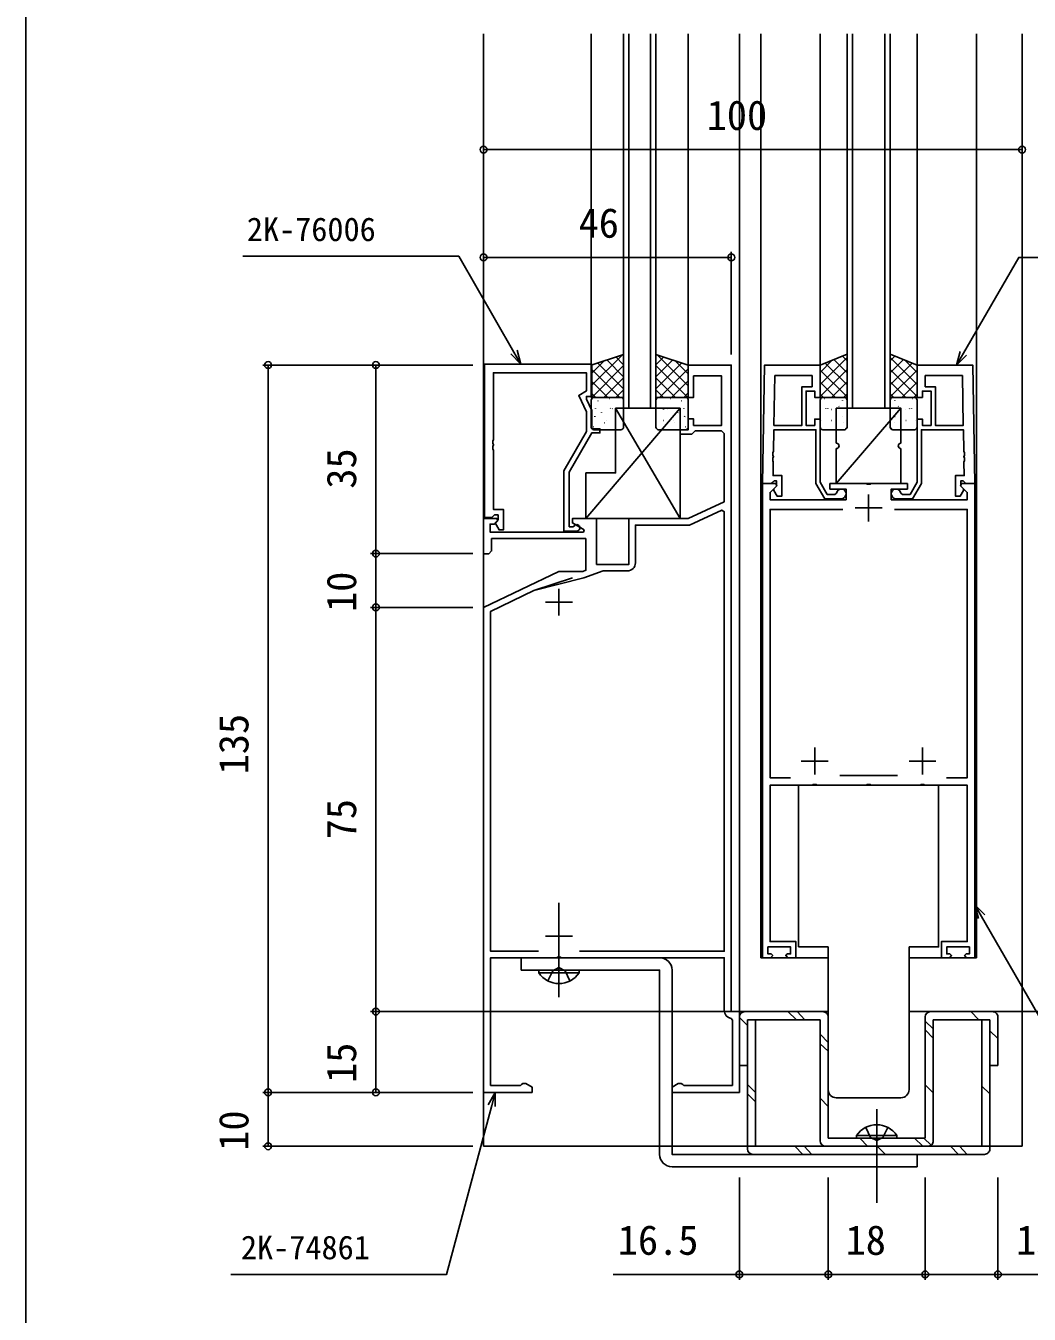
# Model space of a CAD drawing. Units: millimetres, scale not verified. Extents: x -437 to 438, y -681 to 679.
# Drawn here: x -436.7 to -250.4, y -131 to 108.2 of the extents above; entities that cross this region are included whole.
import ezdxf
from ezdxf.enums import TextEntityAlignment as Align

# ---------------------------------------------------------------- set-up
doc = ezdxf.new("R2010")
doc.units = ezdxf.units.MM
doc.header["$LTSCALE"] = 4
for name, color, linetype in [('0-2_YKK_11', 7, 'Continuous'), ('0-3_YKK_12', 2, 'Continuous'), ('0-4_YKK_13', 4, 'Continuous'), ('0-6_YKK_D', 6, 'Continuous'), ('0-7_YKK_ZWAK', 7, 'Continuous')]:
    doc.layers.add(name, color=color, linetype=linetype)
doc.styles.add('ＭＳ ゴシック', font='')
doc.styles.get('ＭＳ ゴシック').set_extended_font_data('MS Gothic')

msp = doc.modelspace()

# ---------------------------------------------------------------- linework, layer by layer
at = {"layer": '0-2_YKK_11'}
for p, q in [((-280.2, 21.162), (-280.2, 16.162)), ((-282.7, 18.662), (-277.7, 18.662)), ((-337.7, 3.662), (-337.7, -1.338)), ((-340.2, 1.162), (-335.2, 1.162)), ((-290.2, -25.838), (-290.2, -30.838)), ((-270.2, -25.838), (-270.2, -30.838)), ((-292.7, -28.338), (-287.7, -28.338)), ((-272.7, -28.338), (-267.7, -28.338)), ((-274.849, -31.038), (-285.551, -31.038)), ((-337.7, -58.338), (-337.7, -63.338)), ((-340.2, -60.838), (-335.2, -60.838))]:
    msp.add_line(p, q, dxfattribs=at)
for points in [[(-305.7, -74.838), (-305.7, 45.162), (-313.7, 45.162), (-313.7, 39.162), (-312.7, 39.162), (-312.7, 43.162), (-307.5, 43.162), (-307.5, 33.962), (-312.7, 33.962), (-312.7, 35.162), (-313.7, 35.162), (-313.7, 33.162), (-315.2, 33.162), (-315.2, 32.362), (-313, 32.362), (-312.7, 32.662), (-312.4, 32.962), (-307.5, 32.962), (-307, 32.462), (-307, 19.786), (-313.7, 16.662), (-324.7, 16.662), (-324.7, 8.162), (-330.7, 8.162), (-330.7, 16.662), (-335.2, 16.662), (-335.2, 15.862), (-333.035, 14.612), (-333.156, 14.162), (-350.5, 14.162), (-350.5, 15.662), (-349.676, 15.662), (-349.064, 16.274), (-349.224, 16.662), (-351.7, 16.662), (-351.7, 10.162), (-350.7, 10.162), (-350.2, 10.662), (-350.2, 12.962), (-332.7, 12.962)], [(-351.5, 45.362), (-351.5, 16.862), (-350.17, 16.862), (-349.87, 17.162), (-349.67, 17.362), (-349, 17.362), (-349, 16.436), (-349.574, 15.862), (-348.823, 14.562), (-348, 14.562), (-348, 18.362), (-349.87, 18.362), (-349.87, 29.404), (-349.99, 29.587), (-349.99, 30.137), (-349.87, 30.32), (-349.87, 30.404), (-349.99, 30.587), (-349.99, 31.137), (-349.87, 31.32), (-349.87, 43.732), (-332.6, 43.732), (-332.6, 40.362), (-334.02, 39.542), (-332.6, 36.496), (-332.6, 32.83), (-336.8, 25.555), (-336.8, 14.362), (-334.4, 14.362)], [(-334.899, 15.295), (-335.148, 15.162), (-335.8, 15.162), (-335.8, 25.287), (-331.6, 32.562), (-330.1, 32.562), (-330.1, 33.362), (-331.6, 33.362), (-331.6, 36.717), (-332.6, 38.862), (-332.6, 39.362), (-331.6, 39.362), (-331.6, 45.362), (-351.5, 45.362)], [(-299.9, 23.157), (-299.516, 45.157), (-289.2, 45.157), (-289.2, 39.157), (-290.2, 39.157), (-290.2, 40.357), (-291.8, 40.357), (-291.8, 33.957), (-290.2, 33.957), (-290.2, 35.157), (-289.2, 35.157), (-289.2, 23.409), (-287.9, 21.157), (-286.484, 21.157), (-286.188, 21.407)], [(-260.5, 23.157), (-260.884, 45.157), (-271.2, 45.157), (-271.2, 39.157), (-270.2, 39.157), (-270.2, 40.357), (-268.6, 40.357), (-268.6, 33.957), (-270.2, 33.957), (-270.2, 35.157), (-271.2, 35.157), (-271.2, 23.409), (-272.5, 21.157), (-273.917, 21.157), (-274.213, 21.407)], [(-285.3, 20.357), (-288.362, 20.357), (-290, 23.194), (-290, 33.157), (-297.796, 33.157), (-297.866, 29.115), (-297.989, 28.934), (-297.999, 28.384), (-297.882, 28.199), (-297.884, 28.115), (-298.007, 27.934), (-298.016, 27.384), (-297.9, 27.199), (-297.944, 24.657), (-296.3, 24.657), (-296.3, 20.857), (-297.2, 20.857), (-297.8, 21.896), (-297.8, 22.207), (-297.3, 22.707), (-297.3, 23.657), (-297.771, 23.657), (-297.971, 23.457), (-298.271, 23.157), (-299.9, 23.157)], [(-275.1, 20.357), (-272.039, 20.357), (-270.4, 23.194), (-270.4, 33.157), (-262.605, 33.157), (-262.535, 29.115), (-262.412, 28.934), (-262.402, 28.384), (-262.519, 28.199), (-262.517, 28.115), (-262.394, 27.934), (-262.385, 27.384), (-262.501, 27.199), (-262.457, 24.657), (-264.1, 24.657), (-264.1, 20.857), (-263.2, 20.857), (-262.6, 21.896), (-262.6, 22.207), (-263.1, 22.707), (-263.1, 23.657), (-262.63, 23.657), (-262.43, 23.457), (-262.13, 23.157), (-260.5, 23.157)], [(-298.3, -64.138), (-298, -64.438), (-298.4, -64.838), (-299.9, -64.838), (-299.9, 23.162), (-297.424, 23.162), (-297.264, 22.774), (-298.5, 21.538), (-298.5, 20.162), (-284.4, 20.162), (-284.4, 22.162), (-287.4, 22.162), (-287.4, 23.162), (-280.658, 23.162), (-280.475, 23.042), (-279.925, 23.042), (-279.742, 23.162), (-273, 23.162), (-273, 22.162), (-276, 22.162), (-276, 20.162), (-261.9, 20.162), (-261.9, 21.538), (-263.136, 22.774), (-262.976, 23.162), (-260.5, 23.162)], [(-260.5, 23.162), (-260.5, -64.838), (-262, -64.838), (-262.4, -64.438), (-262.1, -64.138), (-261.5, -64.138), (-261.5, -62.838), (-265.7, -62.838), (-265.7, -64.138), (-265.1, -64.138), (-264.8, -64.438), (-265.2, -64.838), (-266.7, -64.838), (-266.7, -61.838), (-261.9, -61.838), (-261.9, -32.838), (-269.742, -32.838), (-269.925, -32.718), (-270.475, -32.718), (-270.658, -32.838), (-279.742, -32.838), (-279.925, -32.718), (-280.475, -32.718), (-280.658, -32.838), (-289.742, -32.838), (-289.925, -32.718), (-290.475, -32.718), (-290.658, -32.838), (-298.5, -32.838), (-298.5, -61.838), (-293.7, -61.838), (-293.7, -64.838), (-295.2, -64.838), (-295.6, -64.438), (-295.3, -64.138), (-294.7, -64.138), (-294.7, -62.838), (-298.9, -62.838), (-298.9, -64.138), (-298.3, -64.138)], [(-333.905, -63.638), (-307, -63.638), (-307, 17.952), (-307.463, 18.246), (-313.434, 15.462), (-323.5, 15.462), (-323.5, 8.462)], [(-294.682, -31.438), (-298.5, -31.438), (-298.5, 18.362), (-284.976, 18.362)], [(-275.424, 18.362), (-261.9, 18.362), (-261.9, -31.438), (-265.718, -31.438)], [(-332.7, 12.962), (-332.7, 7.077), (-333.292, 6.862), (-337.7, 6.862), (-351.7, 0.162), (-351.7, -89.838), (-342.7, -89.838), (-342.7, -88.858), (-343.826, -88.208), (-344.4, -88.208), (-344.682, -88.406), (-344.87, -88.538), (-350.4, -88.538), (-350.4, -64.838), (-338.16, -64.838), (-337.976, -64.718), (-337.426, -64.718), (-337.243, -64.838), (-307, -64.838), (-307, -74.638)], [(-325, 6.962), (-329.509, 6.962), (-333.08, 5.662), (-342.346, 3.308), (-335.162, 5.662)], [(-342.346, 3.308), (-350.4, -0.546), (-350.4, -63.638), (-341.495, -63.638)], [(-305.75, -76.117), (-305.5, -76.413), (-305.5, -88.538), (-314.53, -88.538), (-314.718, -88.406), (-315, -88.208), (-315.574, -88.208), (-316.7, -88.858), (-316.7, -89.838), (-304.2, -89.838), (-304.2, -74.838), (-305.7, -74.838)]]:
    msp.add_lwpolyline(points, dxfattribs=at)
for points in [[(-297.62, 43.227), (-297.782, 33.957), (-292.6, 33.957), (-292.6, 41.157), (-290.7, 41.157), (-290.7, 43.227)], [(-262.781, 43.227), (-262.619, 33.957), (-267.8, 33.957), (-267.8, 41.157), (-269.7, 41.157), (-269.7, 43.227)]]:
    msp.add_lwpolyline(points, close=True, dxfattribs=at)
for centre, radius, start, end in [((-285.3, 21.257), 0.9, 270, 170.40594), ((-275.1, 21.257), 0.9, 9.59406, 270), ((-334.4, 14.962), 0.6, 270.00003, 146.25104), ((-325, 8.462), 1.5, 270.00001, 359.99999), ((-305.5, -74.638), 1.5, 180.00001, 260.40592)]:
    msp.add_arc(centre, radius, start, end, dxfattribs=at)
at = {"layer": '0-3_YKK_12'}
for p, q in [((-351.7, -74.838), (-351.7, 106.657)), ((-331.7, 45.162), (-331.7, 106.657)), ((-325.7, 37.16), (-325.7, 106.657)), ((-324.7, 37.16), (-324.7, 106.657)), ((-320.7, 37.16), (-320.7, 106.657)), ((-319.7, 37.16), (-319.7, 106.657)), ((-313.7, 45.16), (-313.7, 106.657)), ((-304.2, -74.838), (-304.2, 106.657)), ((-300.2, 106.657), (-300.2, -64.838)), ((-289.2, 106.657), (-289.2, 44.957)), ((-284.2, 37.167), (-284.2, 106.657)), ((-283.2, 106.657), (-283.2, 37.167)), ((-277.2, 37.167), (-277.2, 106.657)), ((-276.2, 106.657), (-276.2, 37.167)), ((-271.2, 106.657), (-271.2, 44.971)), ((-260.2, -64.838), (-260.2, 106.657)), ((-251.7, -74.838), (-251.7, 106.657)), ((-319.7, 37.16), (-325.7, 37.16)), ((-276.2, 37.167), (-284.2, 37.167)), ((-300.2, -64.838), (-287.7, -64.838)), ((-272.7, -64.838), (-260.2, -64.838)), ((-356.838, -74.838), (-287.7, -74.838)), ((-351.7, -99.838), (-351.7, -74.838)), ((-272.7, -74.838), (-121.339, -74.838)), ((-251.7, -99.838), (-251.7, -74.838)), ((-351.7, -99.838), (-251.7, -99.838))]:
    msp.add_line(p, q, dxfattribs=at)
at = {"layer": '0-4_YKK_13'}
for p, q in [((-325.92, 47.088), (-331.7, 41.309)), ((-329.288, 45.966), (-331.7, 43.554)), ((-330.515, 45.557), (-325.7, 40.741)), ((-328.832, 46.118), (-325.7, 42.986)), ((-327.148, 46.679), (-325.7, 45.231)), ((-318.252, 46.679), (-319.7, 45.231)), ((-316.568, 46.118), (-319.7, 42.986)), ((-314.885, 45.557), (-319.7, 40.741)), ((-319.48, 47.088), (-313.7, 41.309)), ((-316.112, 45.966), (-313.7, 43.554)), ((-284.2, 46.569), (-289.2, 41.569)), ((-286.945, 46.069), (-289.2, 43.814)), ((-288.254, 45.545), (-284.2, 41.491)), ((-286.65, 46.187), (-284.2, 43.736)), ((-285.047, 46.828), (-284.2, 45.981)), ((-275.353, 46.828), (-276.2, 45.981)), ((-276.2, 46.569), (-271.2, 41.569)), ((-273.75, 46.187), (-276.2, 43.736)), ((-272.146, 45.545), (-276.2, 41.491)), ((-273.455, 46.069), (-271.2, 43.814)), ((-331.7, 44.496), (-326.366, 39.162)), ((-325.7, 45.064), (-331.602, 39.162)), ((-319.7, 45.064), (-313.798, 39.162)), ((-313.7, 44.496), (-319.034, 39.162)), ((-284.2, 44.323), (-289.2, 39.323)), ((-289.2, 44.246), (-284.2, 39.246)), ((-276.2, 44.323), (-271.2, 39.323)), ((-271.2, 44.246), (-276.2, 39.246)), ((-331.7, 42.251), (-328.611, 39.162)), ((-325.7, 42.819), (-329.357, 39.162)), ((-319.7, 42.819), (-316.043, 39.162)), ((-313.7, 42.251), (-316.789, 39.162)), ((-289.2, 42.001), (-286.366, 39.167)), ((-284.2, 42.078), (-287.112, 39.167)), ((-276.2, 42.078), (-273.288, 39.167)), ((-271.2, 42.001), (-274.034, 39.167)), ((-331.7, 40.006), (-330.856, 39.162)), ((-331.7, 33.662), (-331.7, 38.662)), ((-331.2, 39.162), (-326.2, 39.162)), ((-330.465, 38.541), (-330.422, 38.517)), ((-329.073, 39.067), (-329.066, 39.06)), ((-328.389, 38.974), (-328.345, 38.95)), ((-325.7, 40.574), (-327.112, 39.162)), ((-325.7, 38.662), (-325.7, 33.662)), ((-319.7, 40.574), (-318.288, 39.162)), ((-319.7, 38.662), (-319.7, 33.662)), ((-314.2, 39.162), (-319.2, 39.162)), ((-317.011, 38.974), (-317.055, 38.95)), ((-316.327, 39.067), (-316.334, 39.06)), ((-314.935, 38.541), (-314.978, 38.517)), ((-313.7, 40.006), (-314.544, 39.162)), ((-313.7, 33.662), (-313.7, 38.662)), ((-289.2, 39.756), (-288.611, 39.167)), ((-289.2, 33.667), (-289.2, 38.667)), ((-288.7, 39.167), (-284.7, 39.167)), ((-288.389, 38.978), (-288.345, 38.954)), ((-285.078, 38.626), (-285.072, 38.619)), ((-284.2, 39.833), (-284.867, 39.167)), ((-284.2, 38.667), (-284.2, 33.667)), ((-276.2, 39.833), (-275.533, 39.167)), ((-276.2, 38.667), (-276.2, 33.667)), ((-271.7, 39.167), (-275.7, 39.167)), ((-275.322, 38.626), (-275.328, 38.619)), ((-272.011, 38.978), (-272.055, 38.954)), ((-271.2, 39.756), (-271.789, 39.167)), ((-271.2, 33.667), (-271.2, 38.667)), ((-315.2, 37.159), (-332.7, 16.66)), ((-330.892, 37.084), (-330.885, 37.077)), ((-329.822, 36.35), (-329.778, 36.326)), ((-328.174, 37.195), (-328.128, 37.106)), ((-327.798, 37.084), (-327.754, 37.06)), ((-315.2, 16.66), (-327.2, 37.159)), ((-327.131, 36.899), (-327.125, 36.892)), ((-325.721, 37.516), (-325.7, 37.505)), ((-319.679, 37.516), (-319.7, 37.505)), ((-318.269, 36.899), (-318.275, 36.892)), ((-317.602, 37.084), (-317.646, 37.06)), ((-317.226, 37.195), (-317.272, 37.106)), ((-315.578, 36.35), (-315.622, 36.326)), ((-314.508, 37.084), (-314.515, 37.077)), ((-288.174, 37.2), (-288.128, 37.111)), ((-287.798, 37.089), (-287.754, 37.065)), ((-287.131, 36.904), (-287.125, 36.897)), ((-274.2, 37.167), (-286.2, 23.167)), ((-285.721, 37.521), (-285.677, 37.497)), ((-274.679, 37.521), (-274.723, 37.497)), ((-273.269, 36.904), (-273.275, 36.897)), ((-272.602, 37.089), (-272.646, 37.065)), ((-272.226, 37.2), (-272.272, 37.111)), ((-331.256, 33.726), (-331.212, 33.702)), ((-331.064, 35.67), (-331.017, 35.582)), ((-329.231, 34.46), (-329.187, 34.436)), ((-328.917, 34.88), (-328.911, 34.872)), ((-327.155, 34.892), (-327.111, 34.868)), ((-318.245, 34.892), (-318.289, 34.868)), ((-316.483, 34.88), (-316.489, 34.872)), ((-316.169, 34.46), (-316.213, 34.436)), ((-314.336, 35.67), (-314.383, 35.582)), ((-314.144, 33.726), (-314.188, 33.702)), ((-289.2, 34.448), (-289.187, 34.441)), ((-288.917, 34.884), (-288.911, 34.877)), ((-287.155, 34.897), (-287.111, 34.873)), ((-285.13, 35.631), (-285.086, 35.607)), ((-284.923, 34.439), (-284.916, 34.431)), ((-275.477, 34.439), (-275.484, 34.431)), ((-275.27, 35.631), (-275.314, 35.607)), ((-273.245, 34.897), (-273.289, 34.873)), ((-271.483, 34.884), (-271.489, 34.877)), ((-271.2, 34.448), (-271.213, 34.441)), ((-326.2, 33.162), (-331.2, 33.162)), ((-319.2, 33.162), (-314.2, 33.162)), ((-284.7, 33.167), (-288.7, 33.167)), ((-284.487, 33.44), (-284.443, 33.416)), ((-275.913, 33.44), (-275.957, 33.416)), ((-275.7, 33.167), (-271.7, 33.167)), ((-286.2, 29.667), (-286.2, 23.167)), ((-289.7, -32.838), (-267.2, -32.838)), ((-337.701, -72.143), (-337.701, -54.643)), ((-289.7, -62.838), (-293.2, -62.838)), ((-287.7, -62.838), (-289.7, -62.838)), ((-287.7, -89.338), (-287.7, -62.838)), ((-270.7, -62.838), (-272.7, -62.838)), ((-272.7, -62.838), (-272.7, -89.338)), ((-341.451, -67.652), (-341.451, -67.143)), ((-341.451, -67.143), (-333.951, -67.143)), ((-304.2, -75.843), (-304.2, -84.843)), ((-302.7, -77.439), (-304.2, -75.958)), ((-303.2, -74.843), (-288.7, -74.843)), ((-301.2, -76.343), (-302.7, -76.343)), ((-302.7, -76.343), (-302.7, -100.343)), ((-301.2, -76.343), (-301.2, -99.843)), ((-289.2, -76.343), (-301.2, -76.343)), ((-293.618, -76.343), (-295.218, -74.843)), ((-292.035, -76.343), (-293.456, -74.843)), ((-289.2, -76.343), (-289.2, -98.843)), ((-287.7, -75.843), (-287.7, -98.343)), ((-269.7, -75.843), (-269.7, -98.343)), ((-268.7, -74.843), (-257.2, -74.843)), ((-259.2, -76.343), (-268.2, -76.343)), ((-268.2, -76.343), (-268.2, -98.843)), ((-259.724, -76.343), (-261.206, -74.843)), ((-257.7, -76.343), (-257.7, -100.343)), ((-256.2, -75.843), (-256.2, -84.843)), ((-268.2, -78.062), (-269.7, -76.599)), ((-268.2, -79.747), (-269.7, -78.228)), ((-257.7, -78.445), (-256.2, -79.868)), ((-287.7, -80.601), (-289.2, -79.006)), ((-287.7, -82.208), (-289.2, -80.852)), ((-302.7, -84.843), (-304.2, -84.843)), ((-256.2, -84.843), (-257.7, -84.843)), ((-301.2, -89.839), (-302.7, -88.358)), ((-268.2, -89.941), (-269.7, -88.422)), ((-301.2, -91.624), (-302.7, -90.084)), ((-284.2, -90.838), (-286.2, -90.838)), ((-276.2, -90.838), (-284.2, -90.838)), ((-274.2, -90.838), (-276.2, -90.838)), ((-257.7, -90.135), (-259.2, -88.67)), ((-287.7, -92.479), (-289.2, -90.903)), ((-278.7, -110.352), (-278.7, -92.968)), ((-282.45, -97.834), (-276.7, -97.834)), ((-282.45, -98.343), (-282.45, -97.834)), ((-274.95, -97.834), (-280.7, -97.834)), ((-274.95, -98.343), (-274.95, -97.834)), ((-259.2, -99.843), (-301.2, -99.843)), ((-292.421, -101.343), (-293.921, -99.843)), ((-290.753, -101.343), (-292.18, -99.843)), ((-288.2, -99.843), (-269.2, -99.843)), ((-287.7, -98.343), (-269.7, -98.343)), ((-282.45, -98.343), (-276.7, -98.343)), ((-280.392, -99.843), (-281.772, -98.387)), ((-274.95, -98.343), (-280.7, -98.343)), ((-277.096, -101.376), (-278.61, -99.843)), ((-270.121, -99.843), (-271.66, -98.343)), ((-268.619, -99.657), (-269.974, -98.343)), ((-263.544, -101.343), (-265.025, -99.843)), ((-261.877, -101.343), (-263.358, -99.843)), ((-301.7, -101.343), (-258.7, -101.343))]:
    msp.add_line(p, q, dxfattribs=at)
for points in [[(-325.7, 47.162), (-331.7, 45.162), (-331.7, 39.162), (-325.7, 39.162)], [(-319.7, 47.162), (-313.7, 45.162), (-313.7, 39.162), (-319.7, 39.162)], [(-284.2, 47.167), (-289.2, 45.167), (-289.2, 39.167), (-284.2, 39.167)], [(-276.2, 47.167), (-271.2, 45.167), (-271.2, 39.167), (-276.2, 39.167)], [(-327.2, 37.159), (-315.2, 37.159), (-315.2, 16.66), (-332.7, 16.66), (-332.7, 25.16), (-327.2, 25.16)]]:
    msp.add_lwpolyline(points, close=True, dxfattribs=at)
for points in [[(-274.2, 30.667), (-274.2, 37.167), (-286.2, 37.167), (-286.2, 30.667)], [(-286.2, 23.167), (-274.2, 23.167), (-274.2, 29.667)], [(-293.2, -62.838), (-293.2, -32.838), (-289.7, -32.838)], [(-267.2, -32.838), (-267.2, -62.838), (-270.7, -62.838)], [(-319.001, -64.843), (-344.701, -64.843), (-344.701, -67.143)], [(-339.751, -69.152), (-338.846, -67.297), (-337.701, -66.688)], [(-335.651, -69.152), (-336.556, -67.297), (-337.701, -66.688)], [(-344.701, -67.143), (-319.001, -67.143), (-319.001, -101.343)], [(-341.451, -67.652), (-333.951, -67.652), (-333.951, -67.143)], [(-316.701, -103.643), (-271.201, -103.643), (-271.201, -101.343), (-316.701, -101.343), (-316.701, -67.143)], [(-257.7, -76.343), (-259.2, -76.343), (-259.2, -99.843)], [(-280.75, -96.334), (-279.845, -98.189), (-278.7, -98.798)], [(-276.65, -96.334), (-277.555, -98.189), (-278.7, -98.798)]]:
    msp.add_lwpolyline(points, dxfattribs=at)
for centre, radius, start, end in [((-331.2, 38.662), 0.5, 90, 180), ((-326.2, 38.662), 0.5, 0, 90), ((-319.2, 38.662), 0.5, 90, 180), ((-314.2, 38.662), 0.5, 0, 90), ((-288.7, 38.667), 0.5, 90, 180), ((-284.7, 38.667), 0.5, 0, 90), ((-275.7, 38.667), 0.5, 90, 180), ((-271.7, 38.667), 0.5, 0, 90), ((-331.2, 33.662), 0.5, 180, 270), ((-326.2, 33.662), 0.5, 270, 0), ((-319.2, 33.662), 0.5, 180, 270), ((-314.2, 33.662), 0.5, 270, 0), ((-288.7, 33.667), 0.5, 180, 270), ((-284.7, 33.667), 0.5, 270, 0), ((-275.7, 33.667), 0.5, 180, 270), ((-271.7, 33.667), 0.5, 270, 0), ((-286.2, 30.167), 0.5, 270, 90), ((-274.2, 30.167), 0.5, 90, 270), ((-319.001, -67.143), 2.3, 0, 90), ((-337.701, -65.116), 4.527, 214.06671, 325.93329), ((-303.2, -75.843), 1, 90.01399, 180), ((-288.7, -75.843), 1, 0.00087, 90), ((-268.7, -75.843), 1, 90.01399, 180), ((-257.2, -75.843), 1, 0.00087, 90.01399), ((-286.2, -89.338), 1.5, 180, 270), ((-274.2, -89.338), 1.5, 270, 0), ((-278.7, -100.37), 4.527, 34.06671, 145.93329), ((-301.7, -100.343), 1, 180, 269.98601), ((-288.2, -98.843), 1, 180, 269.98601), ((-269.2, -98.843), 1, 270, 0.00087), ((-258.7, -100.343), 1, 270, 0.00087), ((-316.701, -101.343), 2.3, 180, 270)]:
    msp.add_arc(centre, radius, start, end, dxfattribs=at)
at = {"layer": '0-6_YKK_D'}
for p, q in [((-351.7, 87.069), (-351.7, 84.162)), ((-251.7, 87.069), (-251.7, 84.162)), ((-351.7, 85.162), (-251.7, 85.162)), ((-305.7, 65.162), (-351.7, 65.162)), ((-305.7, 47.162), (-305.7, 66.162)), ((-353.7, 45.183), (-392.7, 45.183)), ((-391.7, 45.183), (-391.7, -89.838)), ((-353.7, 45.183), (-372.7, 45.183)), ((-371.7, 45.183), (-371.7, 10.183)), ((-353.7, 10.183), (-372.7, 10.183)), ((-353.7, 10.183), (-372.7, 10.183)), ((-371.7, 10.183), (-371.7, 0.183)), ((-353.7, 0.183), (-372.7, 0.183)), ((-353.7, 0.183), (-372.7, 0.183)), ((-371.7, 0.183), (-371.7, -74.838)), ((-353.7, -74.838), (-372.7, -74.838)), ((-353.7, -74.838), (-372.7, -74.838)), ((-371.7, -74.838), (-371.7, -89.838)), ((-353.7, -89.838), (-392.7, -89.838)), ((-391.7, -89.838), (-391.7, -99.838)), ((-353.7, -89.838), (-372.7, -89.838)), ((-353.7, -99.838), (-392.7, -99.838)), ((-304.2, -105.643), (-304.2, -124.643)), ((-287.7, -105.643), (-287.7, -124.643)), ((-287.7, -105.643), (-287.7, -124.643)), ((-269.7, -105.643), (-269.7, -124.643)), ((-269.7, -105.643), (-269.7, -124.643)), ((-256.2, -105.643), (-256.2, -124.643)), ((-287.7, -123.643), (-269.7, -123.643))]:
    msp.add_line(p, q, dxfattribs=at)
for points in [[(-344.773, 45.362), (-346.048, 47.57), (-356.32, 65.362), (-396.399, 65.362)], [(-263.884, 45.157), (-262.609, 47.365), (-252.337, 65.157), (-212.259, 65.157)], [(-345.456, 47.912), (-344.773, 45.362), (-346.64, 47.229)], [(-262.018, 47.024), (-263.884, 45.157), (-263.201, 47.707)], [(-259.817, -57.548), (-260.5, -54.998), (-258.633, -56.864)], [(-260.5, -54.998), (-259.225, -57.206), (-220.873, -123.633), (-180.794, -123.633)], [(-349.518, -89.838), (-350.177, -92.301), (-358.574, -123.638), (-398.653, -123.638)], [(-350.837, -92.124), (-349.518, -89.838), (-349.518, -92.478)], [(-287.7, -123.643), (-304.2, -123.643), (-327.625, -123.643)], [(-269.7, -123.643), (-256.2, -123.643), (-232.775, -123.643)]]:
    msp.add_lwpolyline(points, dxfattribs=at)
for centre in [(-351.7, 85.162), (-251.7, 85.162), (-351.7, 65.162), (-305.7, 65.162), (-391.7, 45.183), (-371.7, 45.183), (-371.7, 10.183), (-371.7, 10.183), (-371.7, 0.183), (-371.7, 0.183), (-371.7, -74.838), (-371.7, -74.838), (-391.7, -89.838), (-391.7, -89.838), (-371.7, -89.838), (-391.7, -99.838), (-304.2, -123.643), (-287.7, -123.643), (-287.7, -123.643), (-269.7, -123.643), (-269.7, -123.643), (-256.2, -123.643)]:
    msp.add_circle(centre, 0.637, dxfattribs=at)
at = {"layer": '0-7_YKK_ZWAK'}
msp.add_line((-436.7, 643.8), (-436.7, -681.2), dxfattribs=at)

# ---------------------------------------------------------------- texts
at = {"layer": '0-6_YKK_D', "style": 'ＭＳ ゴシック'}
for s, height, p in [('100', 5.499, (-310.265, 87.162)), ('46', 5.499, (-334.048, 67.162)), ('2K-76006', 4.399, (-395.654, 66.862)), ('16.5', 5.499, (-326.776, -121.643)), ('18', 5.499, (-284.474, -121.643)), ('13.5', 5.499, (-252.801, -121.643)), ('2K-74861', 4.399, (-396.749, -122.138))]:
    msp.add_text(s, height=height, dxfattribs=at).set_placement(p, align=Align.BOTTOM_LEFT)
for s, p in [('35', (-373.7, 22.229)), ('10', (-373.7, -0.655)), ('135', (-393.7, -30.808)), ('75', (-373.7, -42.867)), ('15', (-373.7, -88.091)), ('10', (-393.7, -100.676))]:
    msp.add_text(s, height=5.499, rotation=90, dxfattribs=at).set_placement(p, align=Align.BOTTOM_LEFT)

doc.saveas('drawing.dxf')
